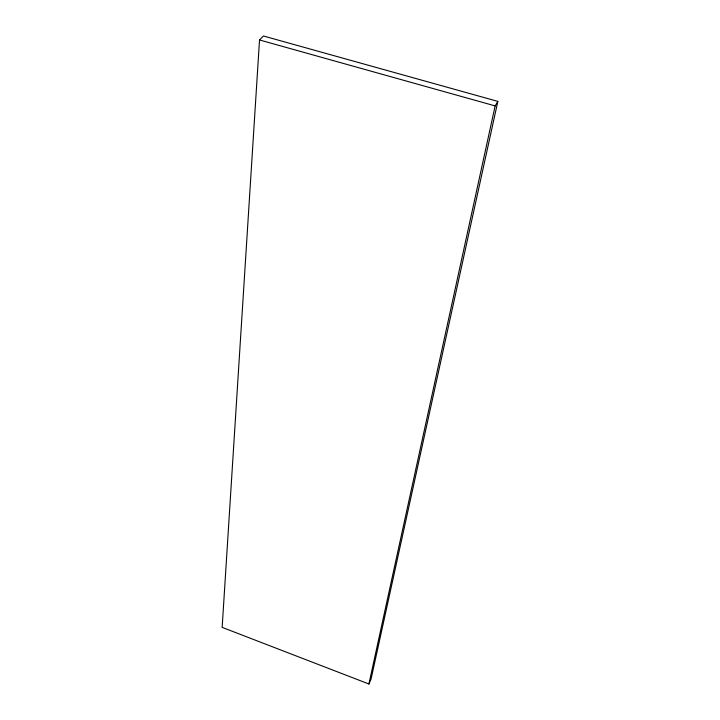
<?xml version="1.0" encoding="UTF-8"?>
<svg xmlns="http://www.w3.org/2000/svg" width="720" height="720" viewBox="0 0 720 720"><rect width="100%" height="100%" fill="white"/><g stroke="black" fill="none" stroke-linecap="round" stroke-linejoin="round"><path stroke-width="1.08" d="M259.524 39.969L222.156 627.372L368.91 684L371.07 679.032L497.844 101.385L263.448 36L259.524 39.969L495.144 105.903L497.844 101.385M368.91 684L495.144 105.903"/></g></svg>
